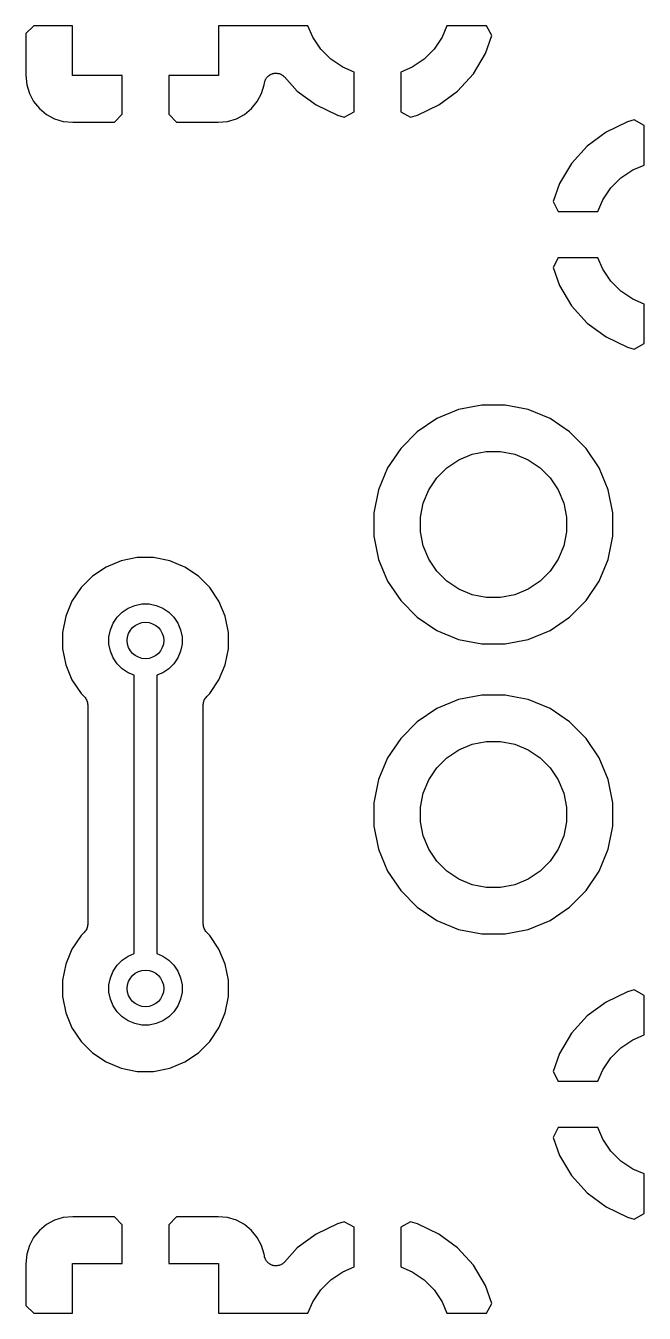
# Model space of a CAD drawing. Extents: x 20 to 116, y -135 to -20.
# Drawn here: x 40.93 to 47.7, y -87.57 to -73.47 of the extents above; entities that cross this region are included whole.
import ezdxf

# ---------------------------------------------------------------- set-up
doc = ezdxf.new("R2010")
doc.units = 0
doc.layers.add('BLACK', color=7, linetype='CONTINUOUS')

msp = doc.modelspace()

# ---------------------------------------------------------------- linework, layer by layer
at = {"layer": 'BLACK', "linetype": 'Continuous'}
for p, q in [((40.9317, -73.5587), (40.929, -74.0141)), ((41.0164, -73.474), (40.9317, -73.5587)), ((41.44, -73.474), (41.0164, -73.474)), ((41.44, -74.02), (41.44, -73.474)), ((43.04, -73.474), (43.04, -74.02)), ((44.0193, -73.474), (43.04, -73.474)), ((44.071, -73.5989), (44.0193, -73.474)), ((45.5407, -73.474), (45.489, -73.5989)), ((45.9753, -73.474), (45.5407, -73.474)), ((45.9617, -73.7793), (46.0331, -73.5799)), ((46.0331, -73.5799), (45.9753, -73.474)), ((44.1586, -73.73), (44.071, -73.5989)), ((45.489, -73.5989), (45.4014, -73.73)), ((44.27, -73.8414), (44.1586, -73.73)), ((44.4011, -73.929), (44.27, -73.8414)), ((45.29, -73.8414), (45.1589, -73.929)), ((45.4014, -73.73), (45.29, -73.8414)), ((45.8299, -73.9991), (45.9617, -73.7793)), ((43.6036, -74.0106), (43.6066, -74.0092)), ((43.6066, -74.0092), (43.6094, -74.0073)), ((43.6094, -74.0073), (43.6178, -74.004)), ((43.6178, -74.004), (43.626, -74.0001)), ((43.626, -74.0001), (43.6293, -73.9993)), ((43.6293, -73.9993), (43.6324, -73.9981)), ((43.6324, -73.9981), (43.6413, -73.9964)), ((43.6413, -73.9964), (43.6501, -73.9942)), ((43.6501, -73.9942), (43.6535, -73.9941)), ((43.6535, -73.9941), (43.6568, -73.9934)), ((43.6568, -73.9934), (43.6658, -73.9935)), ((43.6658, -73.9935), (43.6749, -73.9931)), ((43.6749, -73.9931), (43.6782, -73.9936)), ((43.6782, -73.9936), (43.6816, -73.9936)), ((43.6816, -73.9936), (43.6904, -73.9954)), ((43.6904, -73.9954), (43.6994, -73.9968)), ((43.6994, -73.9968), (43.7025, -73.9979)), ((43.7025, -73.9979), (43.7058, -73.9986)), ((43.7058, -73.9986), (43.7142, -74.0021)), ((43.7142, -74.0021), (43.7227, -74.0052)), ((43.7227, -74.0052), (43.7256, -74.0069)), ((43.7256, -74.0069), (43.7287, -74.0082)), ((43.7287, -74.0082), (43.7362, -74.0133)), ((44.526, -73.9807), (44.4011, -73.929)), ((44.526, -74.4148), (44.526, -73.9807)), ((45.1589, -73.929), (45.034, -73.9807)), ((45.034, -73.9807), (45.034, -74.4148)), ((45.6577, -74.1889), (45.8299, -73.9991)), ((40.929, -74.0141), (40.9393, -74.1196)), ((40.9393, -74.1196), (40.9684, -74.2153)), ((41.986, -74.02), (41.44, -74.02)), ((41.986, -74.4436), (41.986, -74.02)), ((43.04, -74.02), (42.494, -74.02)), ((42.494, -74.02), (42.494, -74.4436)), ((43.5116, -74.2153), (43.5406, -74.1196)), ((43.5406, -74.1196), (43.5418, -74.1075)), ((43.5418, -74.1075), (43.542, -74.1057)), ((43.542, -74.1057), (43.5439, -74.0969)), ((43.5439, -74.0969), (43.5453, -74.0879)), ((43.5453, -74.0879), (43.5465, -74.0848)), ((43.5465, -74.0848), (43.5472, -74.0815)), ((43.5472, -74.0815), (43.5508, -74.0731)), ((43.5508, -74.0731), (43.5539, -74.0647)), ((43.5539, -74.0647), (43.5556, -74.0618)), ((43.5556, -74.0618), (43.557, -74.0587)), ((43.557, -74.0587), (43.5621, -74.0512)), ((43.5621, -74.0512), (43.5668, -74.0435)), ((43.5668, -74.0435), (43.5691, -74.041)), ((43.5691, -74.041), (43.571, -74.0382)), ((43.571, -74.0382), (43.5775, -74.0319)), ((43.5775, -74.0319), (43.5836, -74.0252)), ((43.5836, -74.0252), (43.5863, -74.0233)), ((43.5863, -74.0233), (43.5887, -74.0209)), ((43.5887, -74.0209), (43.5963, -74.016)), ((43.5963, -74.016), (43.6036, -74.0106)), ((43.7362, -74.0133), (43.7439, -74.018)), ((43.7439, -74.018), (43.7464, -74.0202)), ((43.7464, -74.0202), (43.7492, -74.0221)), ((43.7492, -74.0221), (43.7556, -74.0285)), ((43.7556, -74.0285), (43.7623, -74.0346)), ((43.7623, -74.0346), (43.9023, -74.1889)), ((40.9684, -74.2153), (41.0156, -74.3036)), ((43.4644, -74.3036), (43.5116, -74.2153)), ((43.9023, -74.1889), (44.1082, -74.3416)), ((45.4518, -74.3416), (45.6577, -74.1889)), ((41.0156, -74.3036), (41.0791, -74.3809)), ((41.0791, -74.3809), (41.1564, -74.4444)), ((43.3236, -74.4444), (43.4009, -74.3809)), ((43.4009, -74.3809), (43.4644, -74.3036)), ((44.1082, -74.3416), (44.3427, -74.4524)), ((44.4167, -74.4749), (44.526, -74.4148)), ((45.034, -74.4148), (45.1433, -74.4749)), ((45.2173, -74.4524), (45.4518, -74.3416)), ((41.1564, -74.4444), (41.2447, -74.4916)), ((41.2447, -74.4916), (41.3404, -74.5206)), ((41.3404, -74.5206), (41.4459, -74.531)), ((41.4459, -74.531), (41.9013, -74.5283)), ((41.9013, -74.5283), (41.986, -74.4436)), ((42.494, -74.4436), (42.5787, -74.5283)), ((42.5787, -74.5283), (43.0341, -74.531)), ((43.0341, -74.531), (43.1396, -74.5207)), ((43.1396, -74.5207), (43.2353, -74.4916)), ((43.2353, -74.4916), (43.3236, -74.4444)), ((44.3427, -74.4524), (44.4167, -74.4749)), ((45.1433, -74.4749), (45.2173, -74.4524)), ((47.5177, -74.5276), (47.2832, -74.6384)), ((47.5917, -74.5051), (47.5177, -74.5276)), ((47.701, -74.5652), (47.5917, -74.5051)), ((47.701, -74.9993), (47.701, -74.5652)), ((47.2832, -74.6384), (47.0773, -74.7911)), ((47.0773, -74.7911), (46.9051, -74.9809)), ((46.9051, -74.9809), (46.7733, -75.2007)), ((47.445, -75.1386), (47.5761, -75.051)), ((47.5761, -75.051), (47.701, -74.9993)), ((46.7733, -75.2007), (46.7019, -75.4001)), ((47.246, -75.3811), (47.3336, -75.25)), ((47.3336, -75.25), (47.445, -75.1386)), ((46.7019, -75.4001), (46.7597, -75.506)), ((47.1943, -75.506), (47.246, -75.3811)), ((46.7597, -75.506), (47.1943, -75.506)), ((46.7597, -76.014), (46.7019, -76.1199)), ((46.7019, -76.1199), (46.7733, -76.3193)), ((47.1943, -76.014), (46.7597, -76.014)), ((47.246, -76.1389), (47.1943, -76.014)), ((47.3336, -76.27), (47.246, -76.1389)), ((46.7733, -76.3193), (46.9051, -76.5391)), ((47.445, -76.3814), (47.3336, -76.27)), ((47.5761, -76.469), (47.445, -76.3814)), ((46.9051, -76.5391), (47.0773, -76.7289)), ((47.701, -76.5207), (47.5761, -76.469)), ((47.701, -76.9548), (47.701, -76.5207)), ((47.0773, -76.7289), (47.2832, -76.8816)), ((47.2832, -76.8816), (47.5177, -76.9924)), ((47.5917, -77.0149), (47.701, -76.9548)), ((47.5177, -76.9924), (47.5917, -77.0149)), ((45.9212, -77.627), (45.6685, -77.6773)), ((46.1788, -77.627), (45.9212, -77.627)), ((46.4315, -77.6773), (46.1788, -77.627)), ((45.4304, -77.7759), (45.2162, -77.919)), ((45.6685, -77.6773), (45.4304, -77.7759)), ((46.6696, -77.7759), (46.4315, -77.6773)), ((46.8838, -77.919), (46.6696, -77.7759)), ((45.2162, -77.919), (45.034, -78.1012)), ((47.066, -78.1012), (46.8838, -77.919)), ((45.034, -78.1012), (44.8909, -78.3154)), ((45.54, -78.3136), (45.6711, -78.226)), ((45.6711, -78.226), (45.8166, -78.1657)), ((45.8166, -78.1657), (45.9712, -78.135)), ((45.9712, -78.135), (46.1288, -78.135)), ((46.1288, -78.135), (46.2834, -78.1657)), ((46.2834, -78.1657), (46.4289, -78.226)), ((46.4289, -78.226), (46.56, -78.3136)), ((47.2091, -78.3154), (47.066, -78.1012)), ((44.8909, -78.3154), (44.7923, -78.5535)), ((45.4286, -78.425), (45.54, -78.3136)), ((46.56, -78.3136), (46.6714, -78.425)), ((47.3077, -78.5535), (47.2091, -78.3154)), ((45.341, -78.5561), (45.4286, -78.425)), ((46.6714, -78.425), (46.759, -78.5561)), ((44.7923, -78.5535), (44.742, -78.8062)), ((45.2807, -78.7016), (45.341, -78.5561)), ((46.759, -78.5561), (46.8193, -78.7016)), ((47.358, -78.8062), (47.3077, -78.5535)), ((45.25, -78.8562), (45.2807, -78.7016)), ((46.8193, -78.7016), (46.85, -78.8562)), ((44.742, -78.8062), (44.742, -79.0638)), ((45.25, -79.0138), (45.25, -78.8562)), ((46.85, -78.8562), (46.85, -79.0138)), ((47.358, -79.0638), (47.358, -78.8062)), ((44.742, -79.0638), (44.7923, -79.3165)), ((45.2807, -79.1684), (45.25, -79.0138)), ((46.85, -79.0138), (46.8193, -79.1684)), ((47.3077, -79.3165), (47.358, -79.0638)), ((45.341, -79.3139), (45.2807, -79.1684)), ((46.8193, -79.1684), (46.759, -79.3139)), ((41.9751, -79.3319), (41.8099, -79.4003)), ((42.1506, -79.297), (41.9751, -79.3319)), ((42.3294, -79.297), (42.1506, -79.297)), ((42.5049, -79.3319), (42.3294, -79.297)), ((42.6701, -79.4003), (42.5049, -79.3319)), ((44.7923, -79.3165), (44.8909, -79.5546)), ((45.4286, -79.445), (45.341, -79.3139)), ((46.759, -79.3139), (46.6714, -79.445)), ((47.2091, -79.5546), (47.3077, -79.3165)), ((41.6612, -79.4997), (41.5347, -79.6262)), ((41.8099, -79.4003), (41.6612, -79.4997)), ((42.8188, -79.4997), (42.6701, -79.4003)), ((42.9453, -79.6262), (42.8188, -79.4997)), ((45.54, -79.5564), (45.4286, -79.445)), ((46.6714, -79.445), (46.56, -79.5564)), ((41.5347, -79.6262), (41.4353, -79.7749)), ((43.0447, -79.7749), (42.9453, -79.6262)), ((44.8909, -79.5546), (45.034, -79.7688)), ((45.6711, -79.644), (45.54, -79.5564)), ((45.8166, -79.7043), (45.6711, -79.644)), ((46.4289, -79.644), (46.2834, -79.7043)), ((46.56, -79.5564), (46.4289, -79.644)), ((47.066, -79.7688), (47.2091, -79.5546)), ((41.4353, -79.7749), (41.3669, -79.9401)), ((43.1131, -79.9401), (43.0447, -79.7749)), ((45.034, -79.7688), (45.2162, -79.951)), ((45.9712, -79.735), (45.8166, -79.7043)), ((46.1288, -79.735), (45.9712, -79.735)), ((46.2834, -79.7043), (46.1288, -79.735)), ((46.8838, -79.951), (47.066, -79.7688)), ((41.9293, -79.95), (41.985, -79.8943)), ((41.985, -79.8943), (42.0505, -79.8505)), ((42.0505, -79.8505), (42.1233, -79.8204)), ((42.1233, -79.8204), (42.2006, -79.805)), ((42.2006, -79.805), (42.2794, -79.805)), ((42.2794, -79.805), (42.3567, -79.8204)), ((42.3567, -79.8204), (42.4295, -79.8505)), ((42.4295, -79.8505), (42.495, -79.8943)), ((42.495, -79.8943), (42.5507, -79.95)), ((41.3669, -79.9401), (41.332, -80.1156)), ((41.8554, -80.0883), (41.8855, -80.0155)), ((41.8855, -80.0155), (41.9293, -79.95)), ((42.5507, -79.95), (42.5945, -80.0155)), ((42.5945, -80.0155), (42.6246, -80.0883)), ((43.148, -80.1156), (43.1131, -79.9401)), ((45.2162, -79.951), (45.4304, -80.0941)), ((46.6696, -80.0941), (46.8838, -79.951)), ((41.332, -80.1156), (41.332, -80.2944)), ((41.84, -80.1656), (41.8554, -80.0883)), ((41.84, -80.2444), (41.84, -80.1656)), ((42.6246, -80.0883), (42.64, -80.1656)), ((42.64, -80.1656), (42.64, -80.2444)), ((43.148, -80.2944), (43.148, -80.1156)), ((45.4304, -80.0941), (45.6685, -80.1927)), ((45.6685, -80.1927), (45.9212, -80.243)), ((46.1788, -80.243), (46.4315, -80.1927)), ((46.4315, -80.1927), (46.6696, -80.0941)), ((41.332, -80.2944), (41.3669, -80.4699)), ((41.8554, -80.3217), (41.84, -80.2444)), ((41.8855, -80.3945), (41.8554, -80.3217)), ((42.6246, -80.3217), (42.5945, -80.3945)), ((42.64, -80.2444), (42.6246, -80.3217)), ((43.1131, -80.4699), (43.148, -80.2944)), ((45.9212, -80.243), (46.1788, -80.243)), ((41.3669, -80.4699), (41.4353, -80.6351)), ((41.9293, -80.46), (41.8855, -80.3945)), ((41.985, -80.5157), (41.9293, -80.46)), ((42.5507, -80.46), (42.495, -80.5157)), ((42.5945, -80.3945), (42.5507, -80.46)), ((43.0447, -80.6351), (43.1131, -80.4699)), ((42.0505, -80.5595), (41.985, -80.5157)), ((42.115, -80.5862), (42.0505, -80.5595)), ((42.115, -83.6338), (42.115, -80.5862)), ((42.4295, -80.5595), (42.365, -80.5862)), ((42.365, -80.5862), (42.365, -83.6338)), ((42.495, -80.5157), (42.4295, -80.5595)), ((41.4353, -80.6351), (41.5347, -80.7838)), ((42.9453, -80.7838), (43.0447, -80.6351)), ((41.5347, -80.7838), (41.5698, -80.8189)), ((41.5698, -80.8189), (41.5701, -80.8192)), ((41.5701, -80.8192), (41.5701, -80.8192)), ((41.5701, -80.8192), (41.5701, -80.8192)), ((41.5701, -80.8192), (41.571, -80.8202)), ((41.571, -80.8202), (41.5784, -80.8294)), ((41.5784, -80.8294), (41.5858, -80.8384)), ((41.5858, -80.8384), (41.5861, -80.839)), ((41.5861, -80.839), (41.5865, -80.8395)), ((41.5865, -80.8395), (41.5919, -80.85)), ((41.5919, -80.85), (41.5974, -80.8603)), ((41.5974, -80.8603), (41.5976, -80.861)), ((41.5976, -80.861), (41.5979, -80.8615)), ((41.5979, -80.8615), (41.6012, -80.8728)), ((41.6012, -80.8728), (41.6046, -80.884)), ((41.6046, -80.884), (41.6046, -80.8847)), ((41.6046, -80.8847), (41.6048, -80.8854)), ((41.6048, -80.8854), (41.6059, -80.8971)), ((41.6059, -80.8971), (41.607, -80.9087)), ((41.607, -80.9087), (41.607, -83.3113)), ((42.873, -80.9069), (42.8743, -80.8952)), ((42.873, -80.9082), (42.873, -80.9069)), ((42.873, -80.9083), (42.873, -80.9082)), ((42.873, -80.9083), (42.873, -80.9083)), ((42.873, -80.9087), (42.873, -80.9083)), ((42.873, -83.3113), (42.873, -80.9087)), ((42.8743, -80.8952), (42.8755, -80.8836)), ((42.8755, -80.8836), (42.8757, -80.883)), ((42.8757, -80.883), (42.8758, -80.8823)), ((42.8758, -80.8823), (42.8793, -80.8711)), ((42.8793, -80.8711), (42.8828, -80.8599)), ((42.8828, -80.8599), (42.8831, -80.8593)), ((42.8831, -80.8593), (42.8833, -80.8587)), ((42.8833, -80.8587), (42.8889, -80.8484)), ((42.8889, -80.8484), (42.8945, -80.8381)), ((42.8945, -80.8381), (42.8949, -80.8375)), ((42.8949, -80.8375), (42.8952, -80.837)), ((42.8952, -80.837), (42.9028, -80.828)), ((42.9028, -80.828), (42.9102, -80.8189)), ((42.9102, -80.8189), (42.9453, -80.7838)), ((45.6685, -80.8523), (45.4304, -80.9509)), ((45.9212, -80.802), (45.6685, -80.8523)), ((46.1788, -80.802), (45.9212, -80.802)), ((46.3103, -80.8281), (46.1788, -80.802)), ((46.4315, -80.8523), (46.3103, -80.8281)), ((46.6696, -80.9509), (46.4315, -80.8523)), ((45.4304, -80.9509), (45.2162, -81.094)), ((46.8838, -81.094), (46.6696, -80.9509)), ((45.2162, -81.094), (45.034, -81.2762)), ((47.066, -81.2762), (46.8838, -81.094)), ((45.034, -81.2762), (44.8909, -81.4904)), ((45.8166, -81.3407), (45.9712, -81.31)), ((45.9712, -81.31), (46.1288, -81.31)), ((46.1288, -81.31), (46.2834, -81.3407)), ((47.2091, -81.4904), (47.066, -81.2762)), ((45.54, -81.4886), (45.6711, -81.401)), ((45.6711, -81.401), (45.8166, -81.3407)), ((46.2834, -81.3407), (46.4289, -81.401)), ((46.4289, -81.401), (46.56, -81.4886)), ((44.8909, -81.4904), (44.7923, -81.7285)), ((45.341, -81.7311), (45.4286, -81.6)), ((45.4286, -81.6), (45.54, -81.4886)), ((46.56, -81.4886), (46.6714, -81.6)), ((46.6714, -81.6), (46.759, -81.7311)), ((47.3077, -81.7285), (47.2091, -81.4904)), ((44.7923, -81.7285), (44.742, -81.9812)), ((45.2807, -81.8766), (45.341, -81.7311)), ((46.759, -81.7311), (46.8193, -81.8766)), ((47.358, -81.9812), (47.3077, -81.7285)), ((45.25, -82.0312), (45.2807, -81.8766)), ((46.8193, -81.8766), (46.85, -82.0312)), ((44.742, -81.9812), (44.742, -82.2388)), ((45.25, -82.1888), (45.25, -82.0312)), ((46.85, -82.0312), (46.85, -82.1888)), ((47.358, -82.2388), (47.358, -81.9812)), ((44.742, -82.2388), (44.7923, -82.4915)), ((45.2807, -82.3434), (45.25, -82.1888)), ((46.85, -82.1888), (46.8193, -82.3434)), ((47.3077, -82.4915), (47.358, -82.2388)), ((45.341, -82.4889), (45.2807, -82.3434)), ((46.8193, -82.3434), (46.759, -82.4889)), ((44.7923, -82.4915), (44.8909, -82.7296)), ((45.4286, -82.62), (45.341, -82.4889)), ((46.759, -82.4889), (46.6714, -82.62)), ((47.2091, -82.7296), (47.3077, -82.4915)), ((44.8909, -82.7296), (45.034, -82.9438)), ((45.54, -82.7314), (45.4286, -82.62)), ((45.6711, -82.819), (45.54, -82.7314)), ((46.56, -82.7314), (46.4289, -82.819)), ((46.6714, -82.62), (46.56, -82.7314)), ((47.066, -82.9438), (47.2091, -82.7296)), ((45.8166, -82.8793), (45.6711, -82.819)), ((45.9712, -82.91), (45.8166, -82.8793)), ((46.2834, -82.8793), (46.1288, -82.91)), ((46.4289, -82.819), (46.2834, -82.8793)), ((45.034, -82.9438), (45.2162, -83.126)), ((46.1288, -82.91), (45.9712, -82.91)), ((46.8838, -83.126), (47.066, -82.9438)), ((45.2162, -83.126), (45.4304, -83.2691)), ((46.6696, -83.2691), (46.8838, -83.126)), ((41.607, -83.3131), (41.6057, -83.3248)), ((41.607, -83.3113), (41.607, -83.3117)), ((41.607, -83.3117), (41.607, -83.3117)), ((41.607, -83.3117), (41.607, -83.3118)), ((41.607, -83.3118), (41.607, -83.3131)), ((42.8741, -83.3229), (42.873, -83.3113)), ((45.4304, -83.2691), (45.6685, -83.3677)), ((46.4315, -83.3677), (46.6696, -83.2691)), ((41.5347, -83.4362), (41.4353, -83.5849)), ((41.5698, -83.4011), (41.5347, -83.4362)), ((41.5772, -83.392), (41.5698, -83.4011)), ((41.5848, -83.383), (41.5772, -83.392)), ((41.5851, -83.3825), (41.5848, -83.383)), ((41.5855, -83.3819), (41.5851, -83.3825)), ((41.5911, -83.3716), (41.5855, -83.3819)), ((41.5967, -83.3613), (41.5911, -83.3716)), ((41.5969, -83.3607), (41.5967, -83.3613)), ((41.5972, -83.3601), (41.5969, -83.3607)), ((41.6007, -83.3489), (41.5972, -83.3601)), ((41.6042, -83.3377), (41.6007, -83.3489)), ((41.6043, -83.337), (41.6042, -83.3377)), ((41.6045, -83.3364), (41.6043, -83.337)), ((41.6057, -83.3248), (41.6045, -83.3364)), ((42.8752, -83.3346), (42.8741, -83.3229)), ((42.8754, -83.3353), (42.8752, -83.3346)), ((42.8754, -83.336), (42.8754, -83.3353)), ((42.8788, -83.3472), (42.8754, -83.336)), ((42.8821, -83.3585), (42.8788, -83.3472)), ((42.8824, -83.359), (42.8821, -83.3585)), ((42.8826, -83.3597), (42.8824, -83.359)), ((42.8881, -83.37), (42.8826, -83.3597)), ((42.8935, -83.3805), (42.8881, -83.37)), ((42.8939, -83.381), (42.8935, -83.3805)), ((42.8942, -83.3816), (42.8939, -83.381)), ((42.9016, -83.3907), (42.8942, -83.3816)), ((42.909, -83.3998), (42.9016, -83.3907)), ((42.9099, -83.4008), (42.909, -83.3998)), ((42.9102, -83.4011), (42.9099, -83.4008)), ((42.9099, -83.4008), (42.9099, -83.4008)), ((42.9099, -83.4008), (42.9099, -83.4008)), ((42.9453, -83.4362), (42.9102, -83.4011)), ((43.0447, -83.5849), (42.9453, -83.4362)), ((45.6685, -83.3677), (45.9212, -83.418)), ((45.9212, -83.418), (46.1788, -83.418)), ((46.1788, -83.418), (46.4315, -83.3677)), ((41.4353, -83.5849), (41.3669, -83.7501)), ((43.1131, -83.7501), (43.0447, -83.5849)), ((41.9293, -83.76), (41.985, -83.7043)), ((41.985, -83.7043), (42.0505, -83.6605)), ((42.0505, -83.6605), (42.115, -83.6338)), ((42.365, -83.6338), (42.4295, -83.6605)), ((42.4295, -83.6605), (42.495, -83.7043)), ((42.495, -83.7043), (42.5507, -83.76)), ((41.3669, -83.7501), (41.332, -83.9256)), ((41.8554, -83.8983), (41.8855, -83.8255)), ((41.8855, -83.8255), (41.9293, -83.76)), ((42.5507, -83.76), (42.5945, -83.8255)), ((42.5945, -83.8255), (42.6246, -83.8983)), ((43.148, -83.9256), (43.1131, -83.7501)), ((41.332, -83.9256), (41.332, -84.1044)), ((41.84, -83.9756), (41.8554, -83.8983)), ((41.84, -84.0544), (41.84, -83.9756)), ((42.6246, -83.8983), (42.64, -83.9756)), ((42.64, -83.9756), (42.64, -84.0544)), ((43.148, -84.1044), (43.148, -83.9256)), ((41.332, -84.1044), (41.3669, -84.2799)), ((41.8554, -84.1317), (41.84, -84.0544)), ((41.8855, -84.2045), (41.8554, -84.1317)), ((42.6246, -84.1317), (42.5945, -84.2045)), ((42.64, -84.0544), (42.6246, -84.1317)), ((43.1131, -84.2799), (43.148, -84.1044)), ((47.5177, -84.0526), (47.2832, -84.1634)), ((47.5917, -84.0301), (47.5177, -84.0526)), ((47.701, -84.0902), (47.5917, -84.0301)), ((47.701, -84.5243), (47.701, -84.0902)), ((41.3669, -84.2799), (41.4353, -84.4451)), ((41.9293, -84.27), (41.8855, -84.2045)), ((41.985, -84.3257), (41.9293, -84.27)), ((42.5507, -84.27), (42.495, -84.3257)), ((42.5945, -84.2045), (42.5507, -84.27)), ((43.0447, -84.4451), (43.1131, -84.2799)), ((47.2832, -84.1634), (47.0773, -84.3161)), ((42.0505, -84.3695), (41.985, -84.3257)), ((42.1233, -84.3996), (42.0505, -84.3695)), ((42.2006, -84.415), (42.1233, -84.3996)), ((42.2794, -84.415), (42.2006, -84.415)), ((42.3567, -84.3996), (42.2794, -84.415)), ((42.4295, -84.3695), (42.3567, -84.3996)), ((42.495, -84.3257), (42.4295, -84.3695)), ((47.0773, -84.3161), (46.9051, -84.5059)), ((41.4353, -84.4451), (41.5347, -84.5938)), ((42.9453, -84.5938), (43.0447, -84.4451)), ((46.9051, -84.5059), (46.7733, -84.7257)), ((47.445, -84.6636), (47.5761, -84.576)), ((47.5761, -84.576), (47.701, -84.5243)), ((41.5347, -84.5938), (41.6612, -84.7203)), ((41.6612, -84.7203), (41.8099, -84.8197)), ((42.6701, -84.8197), (42.8188, -84.7203)), ((42.8188, -84.7203), (42.9453, -84.5938)), ((47.3336, -84.775), (47.445, -84.6636)), ((41.8099, -84.8197), (41.9751, -84.8881)), ((42.5049, -84.8881), (42.6701, -84.8197)), ((46.7733, -84.7257), (46.7019, -84.9251)), ((47.246, -84.9061), (47.3336, -84.775)), ((41.9751, -84.8881), (42.1506, -84.923)), ((42.1506, -84.923), (42.3294, -84.923)), ((42.3294, -84.923), (42.5049, -84.8881)), ((46.7019, -84.9251), (46.7597, -85.031)), ((47.1943, -85.031), (47.246, -84.9061)), ((46.7597, -85.031), (47.1943, -85.031)), ((46.7597, -85.539), (46.7019, -85.6449)), ((47.1943, -85.539), (46.7597, -85.539)), ((47.246, -85.6639), (47.1943, -85.539)), ((46.7019, -85.6449), (46.7733, -85.8443)), ((47.3336, -85.795), (47.246, -85.6639)), ((46.7733, -85.8443), (46.9051, -86.0641)), ((47.445, -85.9064), (47.3336, -85.795)), ((47.5761, -85.994), (47.445, -85.9064)), ((46.9051, -86.0641), (47.0773, -86.2539)), ((47.701, -86.0457), (47.5761, -85.994)), ((47.701, -86.4798), (47.701, -86.0457)), ((47.0773, -86.2539), (47.2832, -86.4066)), ((47.2832, -86.4066), (47.5177, -86.5174)), ((41.2447, -86.5534), (41.1564, -86.6006)), ((41.3404, -86.5244), (41.2447, -86.5534)), ((41.4459, -86.514), (41.3404, -86.5244)), ((41.9013, -86.5167), (41.4459, -86.514)), ((41.986, -86.6014), (41.9013, -86.5167)), ((42.5787, -86.5167), (42.494, -86.6014)), ((43.0341, -86.514), (42.5787, -86.5167)), ((43.1396, -86.5243), (43.0341, -86.514)), ((43.2353, -86.5534), (43.1396, -86.5243)), ((43.3236, -86.6006), (43.2353, -86.5534)), ((47.5177, -86.5174), (47.5917, -86.5399)), ((47.5917, -86.5399), (47.701, -86.4798)), ((41.0791, -86.6641), (41.0156, -86.7414)), ((41.1564, -86.6006), (41.0791, -86.6641)), ((41.986, -87.025), (41.986, -86.6014)), ((42.494, -86.6014), (42.494, -87.025)), ((43.4009, -86.6641), (43.3236, -86.6006)), ((43.4644, -86.7414), (43.4009, -86.6641)), ((44.3427, -86.5926), (44.1082, -86.7034)), ((44.4167, -86.5701), (44.3427, -86.5926)), ((44.526, -86.6302), (44.4167, -86.5701)), ((44.526, -87.0643), (44.526, -86.6302)), ((45.1433, -86.5701), (45.034, -86.6302)), ((45.034, -86.6302), (45.034, -87.0643)), ((45.2173, -86.5926), (45.1433, -86.5701)), ((45.4518, -86.7034), (45.2173, -86.5926)), ((40.9684, -86.8297), (40.9393, -86.9254)), ((41.0156, -86.7414), (40.9684, -86.8297)), ((43.5116, -86.8297), (43.4644, -86.7414)), ((43.5406, -86.9254), (43.5116, -86.8297)), ((44.1082, -86.7034), (43.9023, -86.8561)), ((45.6577, -86.8561), (45.4518, -86.7034)), ((40.9393, -86.9254), (40.929, -87.0309)), ((43.5418, -86.9375), (43.5406, -86.9254)), ((43.5436, -86.9464), (43.5418, -86.9375)), ((43.5449, -86.9554), (43.5436, -86.9464)), ((43.546, -86.9585), (43.5449, -86.9554)), ((43.5467, -86.9618), (43.546, -86.9585)), ((43.5501, -86.9702), (43.5467, -86.9618)), ((43.5531, -86.9787), (43.5501, -86.9702)), ((43.9023, -86.8561), (43.7623, -87.0104)), ((45.8299, -87.0459), (45.6577, -86.8561)), ((40.929, -87.0309), (40.9317, -87.4863)), ((41.44, -87.571), (41.44, -87.025)), ((41.44, -87.025), (41.986, -87.025)), ((42.494, -87.025), (43.04, -87.025)), ((43.04, -87.025), (43.04, -87.571)), ((43.5548, -86.9816), (43.5531, -86.9787)), ((43.5561, -86.9848), (43.5548, -86.9816)), ((43.5611, -86.9923), (43.5561, -86.9848)), ((43.5657, -87.0001), (43.5611, -86.9923)), ((43.568, -87.0026), (43.5657, -87.0001)), ((43.5698, -87.0054), (43.568, -87.0026)), ((43.5762, -87.0118), (43.5698, -87.0054)), ((43.5823, -87.0186), (43.5762, -87.0118)), ((43.585, -87.0206), (43.5823, -87.0186)), ((43.5873, -87.023), (43.585, -87.0206)), ((43.5948, -87.028), (43.5873, -87.023)), ((43.6021, -87.0335), (43.5948, -87.028)), ((43.6051, -87.0349), (43.6021, -87.0335)), ((43.6079, -87.0368), (43.6051, -87.0349)), ((43.6162, -87.0403), (43.6079, -87.0368)), ((43.6244, -87.0443), (43.6162, -87.0403)), ((43.6276, -87.0451), (43.6244, -87.0443)), ((43.6307, -87.0464), (43.6276, -87.0451)), ((43.6396, -87.0482), (43.6307, -87.0464)), ((43.6484, -87.0505), (43.6396, -87.0482)), ((43.6517, -87.0507), (43.6484, -87.0505)), ((43.655, -87.0514), (43.6517, -87.0507)), ((43.6641, -87.0515), (43.655, -87.0514)), ((43.6731, -87.052), (43.6641, -87.0515)), ((43.6764, -87.0515), (43.6731, -87.052)), ((43.6798, -87.0516), (43.6764, -87.0515)), ((43.6887, -87.0499), (43.6798, -87.0516)), ((43.6977, -87.0486), (43.6887, -87.0499)), ((43.7008, -87.0475), (43.6977, -87.0486)), ((43.7041, -87.0469), (43.7008, -87.0475)), ((43.7125, -87.0435), (43.7041, -87.0469)), ((43.7211, -87.0406), (43.7125, -87.0435)), ((43.724, -87.0389), (43.7211, -87.0406)), ((43.7271, -87.0376), (43.724, -87.0389)), ((43.7347, -87.0326), (43.7271, -87.0376)), ((43.7425, -87.0281), (43.7347, -87.0326)), ((43.745, -87.0259), (43.7425, -87.0281)), ((43.7479, -87.024), (43.745, -87.0259)), ((43.7543, -87.0177), (43.7479, -87.024)), ((43.7611, -87.0117), (43.7543, -87.0177)), ((43.7623, -87.0104), (43.7611, -87.0117)), ((44.27, -87.2036), (44.4011, -87.116)), ((44.4011, -87.116), (44.526, -87.0643)), ((45.034, -87.0643), (45.1589, -87.116)), ((45.1589, -87.116), (45.29, -87.2036)), ((45.9617, -87.2657), (45.8299, -87.0459)), ((44.1586, -87.315), (44.27, -87.2036)), ((45.29, -87.2036), (45.4014, -87.315)), ((44.071, -87.4461), (44.1586, -87.315)), ((45.4014, -87.315), (45.489, -87.4461)), ((46.0331, -87.4651), (45.9617, -87.2657)), ((40.9317, -87.4863), (41.0164, -87.571)), ((44.0193, -87.571), (44.071, -87.4461)), ((45.489, -87.4461), (45.5407, -87.571)), ((45.9753, -87.571), (46.0331, -87.4651)), ((41.0164, -87.571), (41.44, -87.571)), ((43.04, -87.571), (44.0193, -87.571)), ((45.5407, -87.571), (45.9753, -87.571))]:
    msp.add_line(p, q, dxfattribs=at)
at = {"layer": 'BLACK'}
for centre in [(42.24, -80.205), (42.24, -84.015)]:
    msp.add_circle(centre, 0.2, dxfattribs=at)

doc.saveas('drawing.dxf')
